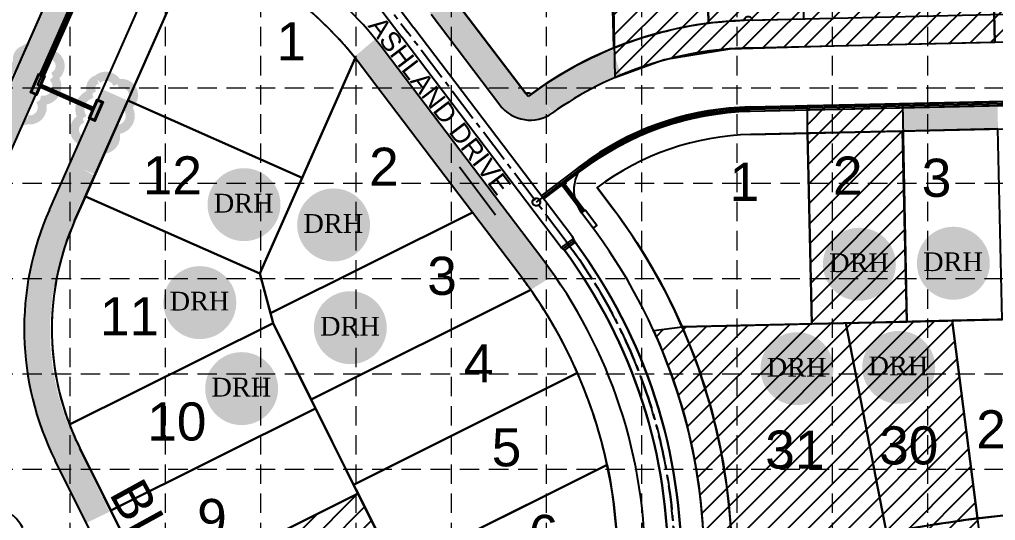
# Model space of a CAD drawing. Header units: feet. Extents: x 2703040 to 2706245, y 7093258 to 7095263.
# Drawn here: x 2704116 to 2704628, y 7094034 to 7094296 of the extents above; entities that cross this region are included whole.
import ezdxf
from ezdxf.enums import TextEntityAlignment as Align

# ---------------------------------------------------------------- set-up
doc = ezdxf.new("R2010")
doc.units = ezdxf.units.FT
doc.header["$LTSCALE"] = 24
doc.header["$MEASUREMENT"] = 0
for name, pattern in [('CENTER2', [1.125, 0.75, -0.125, 0.125, -0.125]), ('HIDDEN', [0.375, 0.25, -0.125]), ('SOLID', [0])]:
    doc.linetypes.add(name, pattern=pattern)
for name, color, linetype in [('1 EROSION BLANKET', 84, 'Continuous'), ('1 INLET PROTECTION', 5, 'Continuous'), ('1 SODDED LOT', 2, 'Continuous'), ('BASE', 7, 'Continuous'), ('Block Text', 8, 'Continuous'), ('bo', 7, 'Continuous'), ('GRID', 254, 'HIDDEN'), ('PLOTLINE', 2, 'Continuous'), ('PROW', 2, 'Continuous'), ('PSSWR-TXT', 20, 'SOLID'), ('PSTREET', 1, 'Continuous'), ('STORM', 5, 'Continuous'), ('Street Name', 2, 'Continuous'), ('Text_Lot_Num', 1, 'Continuous')]:
    doc.layers.add(name, color=color, linetype=linetype)
doc.styles.add('DRHorton', font='dutcheb.ttf')
doc.styles.get("Standard").update_dxf_attribs({"font": 'ARIAL.TTF'})

# ---------------------------------------------------------------- blocks, each defined once
blk = doc.blocks.new('DRHorton')
h = blk.add_hatch(color=1)
h.paths.add_polyline_path([(78.7, 25.78, 1), (40.43, 25.78, 1)])
h.paths.add_polyline_path([(42.33, 17.91), (76.5, 17.91), (76.5, 34.87), (42.33, 34.87)], flags=24)
at = {"layer": 'BASE', "color": 176, "style": 'DRHorton'}
blk.add_text('DRH', height=9.814, dxfattribs=at).set_placement((59.39, 21.64), align=Align.CENTER)

msp = doc.modelspace()

# ---------------------------------------------------------------- hatches: boundary and pattern name
at = {"layer": '1 SODDED LOT'}
h = msp.add_hatch(dxfattribs=at)
h.set_pattern_fill('ANSI31', color=256, scale=60, style=0)
h.paths.add_polyline_path([(2705134.68, 7093890.38), (2705237.85, 7093892.73), (2705235.31, 7094007.21), (2705131.54, 7094004.81)])
edge = h.paths.add_edge_path()
edge.add_line((2705181.44, 7094151.52), (2705076.07, 7094149.12))
edge.add_line((2705076.07, 7094149.12), (2705078.63, 7094034.69))
edge.add_line((2705078.63, 7094034.69), (2705291.73, 7094039.55))
edge.add_line((2705291.73, 7094039.55), (2705303.26, 7094039.77))
edge.add_arc((2705302.88, 7094060.19), 20.42, 271.0814, 360.5471)
edge.add_line((2705323.3, 7094060.38), (2705318.78, 7094246.21))
edge.add_arc((2705295.68, 7094245.65), 23.11, 1.3935, 87.5688)
edge.add_line((2705296.66, 7094268.73), (2705179.03, 7094265.95))
edge.add_line((2705179.03, 7094265.95), (2705181.44, 7094151.52))
h.paths.add_polyline_path([(2704925.04, 7094405.74), (2704975.02, 7094406.87), (2704977.6, 7094292.41), (2704927.66, 7094291.31)])
h.paths.add_polyline_path([(2704875.06, 7094404.6), (2704625.12, 7094398.89), (2704627.74, 7094284.42), (2704877.69, 7094290.16)])
edge = h.paths.add_edge_path()
edge.add_line((2704293.52, 7094047.62), (2704315.83, 7094002.87))
edge.add_line((2704315.83, 7094002.87), (2704345.94, 7093942.45))
edge.add_line((2704345.94, 7093942.45), (2704352.55, 7093929.42))
edge.add_line((2704352.55, 7093929.42), (2704268.39, 7093873.17))
edge.add_line((2704268.39, 7093873.17), (2704258.41, 7093866.44))
edge.add_arc((2704247.4, 7093882.76), 19.69, 205.1584, 304.0058, ccw=False)
edge.add_line((2704229.58, 7093874.39), (2704173.15, 7093987.59))
edge.add_line((2704173.15, 7093987.59), (2704293.52, 7094047.62))
edge = h.paths.add_edge_path()
edge.add_line((2704531.61, 7094136.69), (2704529.33, 7094236.67))
edge.add_line((2704529.33, 7094236.67), (2704529.33, 7094251.17))
edge.add_line((2704529.33, 7094251.17), (2704579.26, 7094252.32))
edge.add_line((2704579.26, 7094252.32), (2704581.6, 7094137.83))
edge.add_line((2704581.6, 7094137.83), (2704605.4, 7094138.37))
edge.add_line((2704605.4, 7094138.37), (2704620.39, 7094020.26))
edge.add_line((2704620.39, 7094020.26), (2704606.53, 7094018.36))
edge.add_line((2704606.53, 7094018.36), (2704595.33, 7094016.64))
edge.add_line((2704595.33, 7094016.64), (2704576.73, 7094013.31))
edge.add_line((2704576.73, 7094013.31), (2704559.18, 7094009.82))
edge.add_line((2704559.18, 7094009.82), (2704533.32, 7094003.83))
edge.add_line((2704533.32, 7094003.83), (2704515.09, 7093998.95))
edge.add_line((2704515.09, 7093998.95), (2704503.83, 7093995.65))
edge.add_arc((2704475.02, 7094093.89), 102.38, 283.6324, 286.3447, ccw=False)
edge.add_arc((2704494.58, 7094013.21), 19.36, 180.2238, 283.6324, ccw=False)
edge.add_arc((2704185.03, 7094012), 290.19, 0.2238, 24.6922)
edge.add_line((2704448.69, 7094133.23), (2704463.62, 7094135.14))
edge.add_line((2704463.62, 7094135.14), (2704531.61, 7094136.69))
h.paths.add_polyline_path([(2704525.15, 7094396.61), (2704425.89, 7094395.88), (2704428.25, 7094265.91), (2704454.27, 7094275.36), (2704488.67, 7094280.99), (2704543.1, 7094282.54), (2704627.74, 7094284.45), (2704627.41, 7094298.93), (2704625.12, 7094398.89)])
edge = h.paths.add_edge_path()
edge.add_line((2704615.41, 7093987.78), (2704618.48, 7093870.8))
edge.add_line((2704618.48, 7093870.8), (2704565.7, 7093869.02))
edge.add_line((2704565.7, 7093869.02), (2704566.37, 7093859.04))
edge.add_line((2704566.37, 7093859.04), (2704473.32, 7093856.64))
edge.add_line((2704473.32, 7093856.64), (2704473.85, 7093929.28))
edge.add_arc((2704509.39, 7093929.03), 35.55, 123.1398, 179.5867, ccw=False)
edge.add_line((2704489.96, 7093958.79), (2704528.98, 7093970.41))
edge.add_line((2704528.98, 7093970.41), (2704566.15, 7093979.62))
edge.add_line((2704566.15, 7093979.62), (2704594.66, 7093984.61))
edge.add_line((2704594.66, 7093984.61), (2704615.41, 7093987.78))

# ---------------------------------------------------------------- linework, layer by layer
at = {"layer": '1 EROSION BLANKET', "const_width": 14}
for points in [[(2703788.13, 7094031.41), (2703798.66, 7094042.78), (2703801.19, 7094044.69), (2703803.21, 7094045.97, -0.380338), (2703856.47, 7094037.19, 0.219842), (2703865.63, 7094032.68), (2703965.92, 7094035.17), (2703972.86, 7094035.59), (2703983, 7094036.81), (2703992.87, 7094038.56), (2704004.9, 7094041.62), (2704017.64, 7094045.74), (2704031.58, 7094051.46), (2704042.28, 7094056.91), (2704069.77, 7094070.69), (2704080.52, 7094076, 0.342252), (2704085.96, 7094087.2), (2704083.55, 7094098.7), (2704081.61, 7094111.77), (2704080.42, 7094127.96), (2704080.47, 7094141.95), (2704080.87, 7094147.63, -0.102745), (2704101.92, 7094222.52), (2704155.79, 7094345.28)], [(2704336.47, 7094304.55), (2704354.45, 7094280.82), (2704370.92, 7094259.22, -0.011886), (2704373.41, 7094255.79, 0.42349), (2704391.39, 7094252.78, -0.094798), (2704429.44, 7094273.73, -0.056925)], [(2704156.73, 7094035.04), (2704138.62, 7094072.59, -0.172893), (2704128.67, 7094165.24, -0.065403), (2704148.86, 7094217.92), (2704166.03, 7094256.75)]]:
    msp.add_lwpolyline(points, format="xyb", dxfattribs=at)
for points in [[(2704297.27, 7094281.54), (2704298.05, 7094280.62), (2704319.08, 7094253), (2704352.4, 7094209.04), (2704379.27, 7094173.44), (2704387.18, 7094163.34), (2704390.28, 7094158.37)], [(2704579.58, 7094245.07), (2704629.24, 7094245.97)]]:
    msp.add_lwpolyline(points, dxfattribs=at)
at = {"layer": '1 INLET PROTECTION', "color": 170, "ltscale": 100, "const_width": 4.74}
for points in [[(2704110.6, 7094259.81, 0.520567), (2704110.6, 7094259.81, 0.765195), (2704111.09, 7094247.82, 0.417879), (2704119.91, 7094243.74, 0.6649), (2704126.67, 7094254.13, 0.744833), (2704133.44, 7094266.24, 0.975642), (2704128.9, 7094277.75, 0.520567), (2704118.25, 7094280.23, 0.520567), (2704115.66, 7094272.77, 0.540264), (2704110.6, 7094259.81)], [(2704149.09, 7094244.44, 0.520567), (2704149.09, 7094244.44, 0.765195), (2704149.58, 7094232.44, 0.417879), (2704158.39, 7094228.37, 0.6649), (2704165.16, 7094238.76, 0.744833), (2704171.93, 7094250.86, 0.975642), (2704167.38, 7094262.38, 0.520567), (2704156.74, 7094264.85, 0.520567), (2704154.14, 7094257.4, 0.540264), (2704149.09, 7094244.44)]]:
    msp.add_lwpolyline(points, format="xyb", close=True, dxfattribs=at)
at = {"layer": '1 SODDED LOT'}
for points in [[(2704875.06, 7094404.6), (2704625.12, 7094398.89), (2704627.74, 7094284.42), (2704877.69, 7094290.16)], [(2704525.15, 7094396.61), (2704425.89, 7094395.88), (2704428.25, 7094265.91), (2704454.27, 7094275.36), (2704488.67, 7094280.99), (2704543.1, 7094282.54), (2704627.74, 7094284.45), (2704627.41, 7094298.93), (2704625.12, 7094398.89)]]:
    msp.add_lwpolyline(points, close=True, dxfattribs=at)
for points in [[(2704531.61, 7094136.69), (2704529.33, 7094236.67), (2704529.33, 7094251.17), (2704579.26, 7094252.32), (2704581.6, 7094137.83), (2704605.4, 7094138.37), (2704620.39, 7094020.26), (2704606.53, 7094018.36), (2704595.33, 7094016.64), (2704576.73, 7094013.31), (2704559.18, 7094009.82), (2704533.32, 7094003.83), (2704515.09, 7093998.95), (2704503.83, 7093995.65, -0.011835), (2704499.15, 7093994.4, -0.484542), (2704475.22, 7094013.13, 0.107171), (2704448.69, 7094133.23), (2704463.62, 7094135.14)], [(2704293.52, 7094047.62), (2704315.83, 7094002.87), (2704345.94, 7093942.45), (2704352.55, 7093929.42), (2704268.39, 7093873.17), (2704258.41, 7093866.44, -0.460199), (2704229.58, 7093874.39), (2704173.15, 7093987.59)]]:
    msp.add_lwpolyline(points, format="xyb", close=True, dxfattribs=at)
at = {"layer": 'bo'}
for points in [[(2704425.17, 7094394.33), (2704335.76, 7094392.29), (2704311.74, 7094342.48, -0.045443), (2704343.53, 7094307.64), (2704381.54, 7094257.53, -0.417044), (2704384.36, 7094257.13, -0.062384), (2704427.75, 7094281.38)], [(2704475.16, 7094395.47), (2704425.17, 7094394.33), (2704427.75, 7094281.38, -0.064509), (2704477.47, 7094294.4)], [(2704525.15, 7094396.61), (2704475.16, 7094395.47), (2704477.47, 7094294.4, -0.023644), (2704496.31, 7094295.92, -1.002503), (2704500.31, 7094296.02), (2704527.43, 7094296.64)], [(2704292.02, 7094276.12, 0.119282), (2704217.36, 7094333.39), (2704209.54, 7094336.85), (2704172.79, 7094253.85), (2704264.22, 7094213.36)], [(2704295.73, 7094271.38, 0.007528), (2704292.02, 7094276.12), (2704241.95, 7094163.07), (2704247.52, 7094142.29), (2704353.55, 7094195.14)], [(2704529.33, 7094236.66), (2704499.68, 7094235.99, 0.156115), (2704419.01, 7094208.13), (2704426.71, 7094197.97, -0.058974), (2704463.62, 7094135.14), (2704531.61, 7094136.69)], [(2704241.95, 7094163.07), (2704150.52, 7094203.56), (2704144.81, 7094190.67, 0.198269), (2704142.09, 7094083.87), (2704248.91, 7094137.12)], [(2704384.16, 7094154.53, 0.007544), (2704379.72, 7094160.63, 0.001355), (2704378.91, 7094161.72), (2704353.55, 7094195.14), (2704247.52, 7094142.29), (2704248.91, 7094137.12), (2704268.87, 7094097.06)], [(2704408.73, 7094110.91, 0.05019), (2704384.16, 7094154.53), (2704268.87, 7094097.06), (2704291.18, 7094052.32)], [(2704605.4, 7094138.37), (2704549.56, 7094137.1), (2704570.83, 7094026.99, -0.016124), (2704618.58, 7094034.63)], [(2704660.53, 7094139.63), (2704605.4, 7094138.37), (2704618.58, 7094034.63, -0.01613), (2704666.75, 7094039.18)], [(2704271.21, 7094092.37), (2704248.91, 7094137.12), (2704142.09, 7094083.87, 0.024102), (2704147.52, 7094071.52), (2704163.82, 7094038.83)], [(2704549.56, 7094137.1), (2704463.62, 7094135.14, -0.107014), (2704489.7, 7094006.56, -0.027911), (2704570.83, 7094026.99)], [(2704408.73, 7094110.91), (2704291.18, 7094052.32), (2704293.52, 7094047.62), (2704313.49, 7094007.57), (2704424.23, 7094062.77, 0.050706)], [(2704313.49, 7094007.57), (2704424.23, 7094062.77, -0.05601), (2704429.7, 7094007.2, -0.011558), (2704429.39, 7093984.88, 0.019607), (2704375.88, 7093960.52, 0.035827), (2704345.95, 7093942.45)]]:
    msp.add_lwpolyline(points, format="xyb", close=True, dxfattribs=at)
for points in [[(2704023.67, 7094349.01), (2704007.05, 7094311.5), (2704001.86, 7094303.99), (2704108.46, 7094256.78), (2704128.71, 7094302.5)], [(2704264.22, 7094213.36), (2704172.79, 7094253.85), (2704150.52, 7094203.56), (2704241.95, 7094163.07)], [(2704579.32, 7094237.81), (2704529.33, 7094236.66), (2704531.61, 7094136.69), (2704581.6, 7094137.83)], [(2704629.31, 7094238.95), (2704579.32, 7094237.81), (2704581.6, 7094137.83), (2704631.59, 7094138.97)], [(2704271.21, 7094092.37), (2704163.82, 7094038.83), (2704186.12, 7093994.08), (2704293.52, 7094047.62)], [(2704315.83, 7094002.87), (2704293.52, 7094047.62), (2704186.12, 7093994.08), (2704208.43, 7093949.34)]]:
    msp.add_lwpolyline(points, close=True, dxfattribs=at)
at = {"layer": 'GRID', "color": 252, "linetype": 'HIDDEN', "lineweight": 0, "ltscale": 1.7}
for p, q in [((2704142.33, 7095210.49), (2704142.33, 7093460.27)), ((2704192.33, 7095210.49), (2704192.33, 7093460.27)), ((2704242.33, 7095210.49), (2704242.33, 7093460.27)), ((2704292.33, 7095210.49), (2704292.33, 7093460.27)), ((2704342.33, 7095210.49), (2704342.33, 7093460.27)), ((2704392.33, 7095210.49), (2704392.33, 7093460.27)), ((2704442.33, 7095210.49), (2704442.33, 7093460.27)), ((2704492.33, 7095210.49), (2704492.33, 7093460.27)), ((2704542.33, 7095210.49), (2704542.33, 7093460.27)), ((2704592.33, 7095210.49), (2704592.33, 7093460.27)), ((2703092.33, 7094260.49), (2706192.33, 7094260.49)), ((2703092.33, 7094210.49), (2706192.33, 7094210.49)), ((2703092.33, 7094160.49), (2706192.33, 7094160.49)), ((2703092.33, 7094110.49), (2706192.33, 7094110.49)), ((2703092.33, 7094060.49), (2706192.33, 7094060.49))]:
    msp.add_line(p, q, dxfattribs=at)
at = {"layer": 'PLOTLINE', "color": 7}
for p, q in [((2704427.75, 7094281.38), (2704425.17, 7094394.33)), ((2704477.47, 7094294.4), (2704475.16, 7094395.47)), ((2704172.79, 7094253.85), (2704264.22, 7094213.36)), ((2704531.61, 7094136.69), (2704529.33, 7094236.66)), ((2704581.6, 7094137.83), (2704579.32, 7094237.81)), ((2704150.52, 7094203.56), (2704241.95, 7094163.07)), ((2704353.55, 7094195.14), (2704247.52, 7094142.29)), ((2704248.91, 7094137.12), (2704241.95, 7094163.07)), ((2704384.16, 7094154.53), (2704268.87, 7094097.06)), ((2705048.61, 7094148.49), (2704463.62, 7094135.14)), ((2704618.58, 7094034.63), (2704605.4, 7094138.37)), ((2704248.91, 7094137.12), (2704142.09, 7094083.87)), ((2704570.83, 7094026.99), (2704549.56, 7094137.1)), ((2704408.73, 7094110.91), (2704291.18, 7094052.32)), ((2704271.21, 7094092.37), (2704163.82, 7094038.83)), ((2704424.23, 7094062.77), (2704313.49, 7094007.57)), ((2704293.52, 7094047.62), (2704186.12, 7093994.08))]:
    msp.add_line(p, q, dxfattribs=at)
at = {"layer": 'PROW', "color": 7}
for p, q in [((2704089.95, 7094214.96), (2704263.25, 7094606.31)), ((2704144.81, 7094190.67), (2704209.54, 7094336.85)), ((2704498.31, 7094295.97), (2705302.6, 7094314.33)), ((2704382.75, 7094255.93), (2704343.53, 7094307.64)), ((2704241.95, 7094163.07), (2704292.02, 7094276.12)), ((2704378.91, 7094161.72), (2704295.73, 7094271.38)), ((2704499.68, 7094235.99), (2705304.08, 7094254.34)), ((2704345.95, 7093942.45), (2704248.91, 7094137.12)), ((2704245.4, 7093875.17), (2704147.52, 7094071.52))]:
    msp.add_line(p, q, dxfattribs=at)
for points in [[(2704295.73, 7094271.38, 0.126924), (2704217.36, 7094333.39), (2704209.54, 7094336.85)], [(2704489.7, 7094006.56, 0.167042), (2704426.71, 7094197.97), (2704419.01, 7094208.13)]]:
    msp.add_lwpolyline(points, format="xyb", dxfattribs=at)
for centre, radius, start, end in [((2704502.87, 7094096.02), 200, 91.3072, 126.9138), ((2704502.87, 7094096.02), 140, 91.3072, 126.7996), ((2704272.82, 7094133.98), 140, 156.1144, 206.4952), ((2704179.72, 7094010.63), 250, 359.2139, 37.1804), ((2704713.12, 7093290.61), 750, 91.30613, 107.33093)]:
    msp.add_arc(centre, radius, start, end, dxfattribs=at)
at = {"layer": 'PSSWR-TXT', "color": 7, "linetype": 'Continuous', "flags": 128}
msp.add_lwpolyline([(2704346.8, 7094219), (2704355.23, 7094207.77), (2704365.61, 7094193.95)], dxfattribs=at)
at = {"layer": 'PSTREET', "color": 7}
for p, q in [((2704103.21, 7094209.09), (2704284.22, 7094617.84)), ((2704131.55, 7094196.54), (2704194.05, 7094337.67)), ((2704367.93, 7094251.47), (2704331.98, 7094298.88)), ((2704498.64, 7094281.48), (2705297.42, 7094299.7)), ((2704390.46, 7094170.48), (2704307.28, 7094280.14)), ((2704499.35, 7094250.48), (2705298.26, 7094268.72)), ((2704415.16, 7094189.21), (2704410.87, 7094194.86)), ((2704229.63, 7093874.3), (2704134.55, 7094065.05))]:
    msp.add_line(p, q, dxfattribs=at)
for centre, radius, start, end in [((2704136.38, 7094150.51), 214.5, 37.1804, 67.0138), ((2704502.87, 7094096.02), 185.5, 91.3072, 125.3872), ((2704383.87, 7094263.56), 20, 217.1804, 305.3872), ((2704502.87, 7094096.02), 154.5, 91.3072, 124.44), ((2704426.81, 7094206.95), 20, 124.44, 217.1804), ((2704272.82, 7094133.98), 154.5, 156.1144, 206.4952), ((2704179.72, 7094010.63), 295.5, 0.6119, 37.1804), ((2704179.72, 7094010.63), 264.5, 359.2139, 37.1804), ((2704099.65, 7094020.74), 20, 26.4952, 116.4952)]:
    msp.add_arc(centre, radius, start, end, dxfattribs=at)
at = {"layer": 'STORM', "color": 5}
for p, q in [((2704187.45, 7094470.39), (2704322.82, 7094291.93)), ((2704406, 7094182.26), (2704322.82, 7094291.93)), ((2704399.62, 7094177.43), (2704316.44, 7094287.09)), ((2704499.36, 7094250.23), (2704781.27, 7094256.67)), ((2704499.38, 7094249.23), (2704786.29, 7094255.78)), ((2704499.4, 7094248.24), (2704781.31, 7094254.67)), ((2704410.89, 7094218.6), (2704387.1, 7094200.56)), ((2704409.06, 7094218.46), (2704389.68, 7094203.77)), ((2704410.27, 7094216.87), (2704390.89, 7094202.18)), ((2704411.87, 7094195.62), (2704400.45, 7094210.68)), ((2704411.27, 7094195.16), (2704400.45, 7094209.43)), ((2704412.47, 7094196.07), (2704401.65, 7094210.33)), ((2704406.62, 7094181.44), (2704400.21, 7094176.65)), ((2704407.02, 7094180.49), (2704401.01, 7094176)), ((2704407.41, 7094179.54), (2704401.81, 7094175.35)), ((2704407.41, 7094179.54), (2704406.62, 7094181.44)), ((2704401.81, 7094175.35), (2704400.21, 7094176.65))]:
    msp.add_line(p, q, dxfattribs=at)
at = {"layer": 'STORM', "color": 5, "linetype": 'CENTER2'}
for p, q in [((2704185.38, 7094397.74), (2704125.4, 7094262.29)), ((2704402.81, 7094179.85), (2704319.63, 7094289.51)), ((2704125.4, 7094262.29), (2704154.89, 7094249.24))]:
    msp.add_line(p, q, dxfattribs=at)
at = {"layer": 'STORM', "color": 5}
msp.add_lwpolyline([(2704187.45, 7094470.39), (2704183.62, 7094462.21), (2704316.44, 7094287.09)], dxfattribs=at)
at = {"layer": 'STORM', "color": 5, "linetype": 'Continuous', "flags": 128}
for points in [[(2704187.45, 7094470.39), (2704183.62, 7094462.21), (2704316.44, 7094287.09)], [(2704187.45, 7094470.39), (2704322.82, 7094291.93)], [(2704126.5, 7094267.26), (2704184.47, 7094398.15)], [(2704126.5, 7094267.26), (2704184.47, 7094398.15)], [(2704128.34, 7094266.46), (2704186.3, 7094397.34)], [(2704128.34, 7094266.46), (2704186.3, 7094397.34)], [(2704406, 7094182.26), (2704322.82, 7094291.93)], [(2704399.62, 7094177.43), (2704316.44, 7094287.09)], [(2704126.24, 7094261.1), (2704154.58, 7094248.55)], [(2704126.24, 7094261.1), (2704154.58, 7094248.55)], [(2704126.85, 7094262.47), (2704155.19, 7094249.92)], [(2704126.85, 7094262.47), (2704155.19, 7094249.92)], [(2704499.36, 7094250.23), (2704781.27, 7094256.67)], [(2704499.4, 7094248.24), (2704781.31, 7094254.67)], [(2704410.89, 7094218.6), (2704387.1, 7094200.56)], [(2704409.06, 7094218.46), (2704389.68, 7094203.77)], [(2704410.27, 7094216.87), (2704390.89, 7094202.18)], [(2704411.87, 7094195.62), (2704400.45, 7094210.68)], [(2704411.27, 7094195.16), (2704400.45, 7094209.43)], [(2704412.47, 7094196.07), (2704401.65, 7094210.33)], [(2704406.62, 7094181.44), (2704400.21, 7094176.65)], [(2704407.02, 7094180.49), (2704401.01, 7094176)], [(2704407.41, 7094179.54), (2704401.81, 7094175.35)], [(2704407.41, 7094179.54), (2704406.62, 7094181.44)], [(2704401.81, 7094175.35), (2704400.21, 7094176.65)]]:
    msp.add_lwpolyline(points, dxfattribs=at)
at = {"layer": 'STORM', "color": 5, "linetype": 'CENTER2'}
msp.add_lwpolyline([(2704185.54, 7094466.3), (2704319.63, 7094289.51)], dxfattribs=at)
at = {"layer": 'STORM', "color": 5, "linetype": 'CENTER2', "flags": 128}
for points in [[(2704185.54, 7094466.3), (2704319.63, 7094289.51)], [(2704402.81, 7094179.85), (2704319.63, 7094289.51)]]:
    msp.add_lwpolyline(points, dxfattribs=at)
at = {"layer": 'STORM', "color": 5, "linetype": 'Continuous', "flags": 128}
for points in [[(2704183.35, 7094454.56), (2704183.35, 7094454.56, -0.230262), (2704185.38, 7094397.74), (2704125.4, 7094262.29), (2704154.89, 7094249.24)], [(2704410.83, 7094218.55), (2704410.83, 7094218.55, -0.156625), (2704499.38, 7094249.23), (2704786.29, 7094255.78)], [(2704409.06, 7094218.46), (2704409.06, 7094218.46, -0.15907), (2704499.36, 7094250.23), (2704499.36, 7094250.23)], [(2704410.27, 7094216.87), (2704410.27, 7094216.87, -0.159078), (2704499.4, 7094248.24), (2704499.4, 7094248.24)], [(2704406, 7094182.26), (2704406, 7094182.26, -0.000905), (2704406.62, 7094181.44), (2704406.62, 7094181.44)], [(2704407.41, 7094179.54), (2704407.41, 7094179.54, -0.164451), (2704463.2, 7094006.74), (2704463.2, 7094006.74)], [(2704399.62, 7094177.43), (2704399.62, 7094177.43, -0.00088), (2704400.21, 7094176.65), (2704400.21, 7094176.65)], [(2704401.81, 7094175.35), (2704401.81, 7094175.35, -0.164428), (2704456.2, 7094006.84), (2704456.2, 7094006.84)]]:
    msp.add_lwpolyline(points, format="xyb", dxfattribs=at)
for points in [[(2704126, 7094268.03), (2704129.2, 7094266.63), (2704124.8, 7094256.55), (2704121.59, 7094257.95)], [(2704126, 7094268.03), (2704129.2, 7094266.63), (2704124.8, 7094256.55), (2704121.59, 7094257.95), (2704126, 7094268.03)], [(2704126.25, 7094267.37), (2704128.54, 7094266.37), (2704124.54, 7094257.21), (2704122.25, 7094258.21), (2704126.25, 7094267.37)], [(2704126.25, 7094267.37), (2704128.54, 7094266.37), (2704124.54, 7094257.21), (2704122.25, 7094258.21), (2704126.25, 7094267.37)], [(2704126.25, 7094267.37), (2704128.54, 7094266.37), (2704124.54, 7094257.21), (2704122.25, 7094258.21), (2704126.25, 7094267.37)], [(2704156.62, 7094254.45), (2704159.83, 7094253.05), (2704155.42, 7094242.97), (2704152.21, 7094244.37)], [(2704156.62, 7094254.45), (2704159.83, 7094253.05), (2704155.42, 7094242.97), (2704152.21, 7094244.37), (2704156.62, 7094254.45)], [(2704156.85, 7094253.8), (2704159.15, 7094252.8), (2704155.14, 7094243.64), (2704152.85, 7094244.64), (2704156.85, 7094253.8)], [(2704156.88, 7094253.79), (2704159.17, 7094252.79), (2704155.16, 7094243.63), (2704152.87, 7094244.63), (2704156.88, 7094253.79)], [(2704156.88, 7094253.79), (2704159.17, 7094252.79), (2704155.16, 7094243.63), (2704152.87, 7094244.63), (2704156.88, 7094253.79)], [(2704156.88, 7094253.79), (2704159.17, 7094252.79), (2704155.16, 7094243.63), (2704152.87, 7094244.63), (2704156.88, 7094253.79)], [(2704156.88, 7094253.79), (2704159.17, 7094252.79), (2704155.16, 7094243.63), (2704152.87, 7094244.63), (2704156.88, 7094253.79)], [(2704410.87, 7094194.86), (2704412.87, 7094196.37), (2704418.91, 7094188.4), (2704416.92, 7094186.89), (2704410.87, 7094194.86)]]:
    msp.add_lwpolyline(points, close=True, dxfattribs=at)
at = {"layer": 'STORM', "color": 5, "const_width": 0.5}
for points in [[(2704126.25, 7094267.37), (2704128.54, 7094266.37), (2704124.54, 7094257.21), (2704122.25, 7094258.21)], [(2704156.85, 7094253.8), (2704159.15, 7094252.8), (2704155.14, 7094243.64), (2704152.85, 7094244.64)], [(2704410.87, 7094194.86), (2704412.87, 7094196.37), (2704418.91, 7094188.4), (2704416.92, 7094186.89)]]:
    msp.add_lwpolyline(points, close=True, dxfattribs=at)
at = {"layer": 'STORM', "color": 5, "linetype": 'Continuous', "flags": 128}
msp.add_lwpolyline([(2704387.1, 7094202.56), (2704387.1, 7094202.56, -0.414214), (2704389.1, 7094200.56), (2704389.1, 7094200.56, -0.414214), (2704387.1, 7094198.56), (2704387.1, 7094198.56, -0.414214), (2704385.1, 7094200.56), (2704385.1, 7094200.56, -0.414214), (2704387.1, 7094202.56), (2704387.1, 7094202.56)], format="xyb", close=True, dxfattribs=at)
at = {"layer": 'STORM', "color": 5, "linetype": 'CENTER2', "flags": 128}
msp.add_lwpolyline([(2704402.81, 7094179.85), (2704402.81, 7094179.85, -0.167192), (2704459.7, 7094006.79), (2704459.7, 7094006.79)], format="xyb", dxfattribs=at)
at = {"layer": 'STORM', "color": 5}
msp.add_circle((2704387.1, 7094200.56), 2, dxfattribs=at)
for centre, radius, start, end in [((2704502.87, 7094096.02), 154.25, 91.3072, 127.4605), ((2704502.87, 7094096.02), 152.25, 91.3072, 127.4623), ((2704502.87, 7094096.02), 153.25, 91.3072, 126.9137), ((2704179.72, 7094010.63), 284, 36.9729, 37.1804), ((2704179.72, 7094010.63), 283.5, 359.2139, 36.569), ((2704179.72, 7094010.63), 276, 36.9787, 37.1804), ((2704179.72, 7094010.63), 276.5, 359.2139, 36.5639)]:
    msp.add_arc(centre, radius, start, end, dxfattribs=at)
at = {"layer": 'STORM', "color": 5, "linetype": 'CENTER2'}
msp.add_arc((2704179.72, 7094010.63), 280, 359.2139, 37.1804, dxfattribs=at)

# ---------------------------------------------------------------- block references
at = {"layer": 'PSSWR-TXT'}
for p in [(2704174.13, 7094173.43), (2704221.15, 7094162.78), (2704497.09, 7094142.17), (2704546.4, 7094142.7), (2704150.94, 7094122.05), (2704229.92, 7094108.9), (2704517.73, 7094088.09), (2704464.31, 7094087.4), (2704172.88, 7094076.94)]:
    msp.add_blockref('DRHorton', p, dxfattribs=at)

# ---------------------------------------------------------------- texts
at = {"layer": 'Block Text', "color": 7}
msp.add_text('BLOCK 6', height=20, rotation=298.7495, dxfattribs=at).set_placement((2704162.59, 7094047.66))
at = {"layer": 'Street Name', "color": 7}
msp.add_text('ASHLAND DRIVE', height=10, rotation=307.2696, dxfattribs=at).set_placement((2704298.41, 7094292.96))
at = {"layer": 'Text_Lot_Num', "color": 7}
for s, p in [('1', (2704250.72, 7094274.89)), ('12', (2704180.58, 7094204.56)), ('2', (2704299.37, 7094209.09)), ('2', (2704542.75, 7094204.43)), ('1', (2704488.59, 7094201.15)), ('3', (2704589.36, 7094203.31)), ('3', (2704329.87, 7094151.89)), ('11', (2704158.05, 7094130.67)), ('4', (2704349.04, 7094105.99)), ('10', (2704182.9, 7094075.48)), ('29', (2704617.96, 7094071.36)), ('5', (2704363.68, 7094061.95)), ('30', (2704566.98, 7094062.93)), ('31', (2704507.23, 7094060.72)), ('9', (2704209.11, 7094024.84)), ('6', (2704383.12, 7094016.5))]:
    msp.add_text(s, height=20, dxfattribs=at).set_placement(p)

doc.saveas('drawing.dxf')
